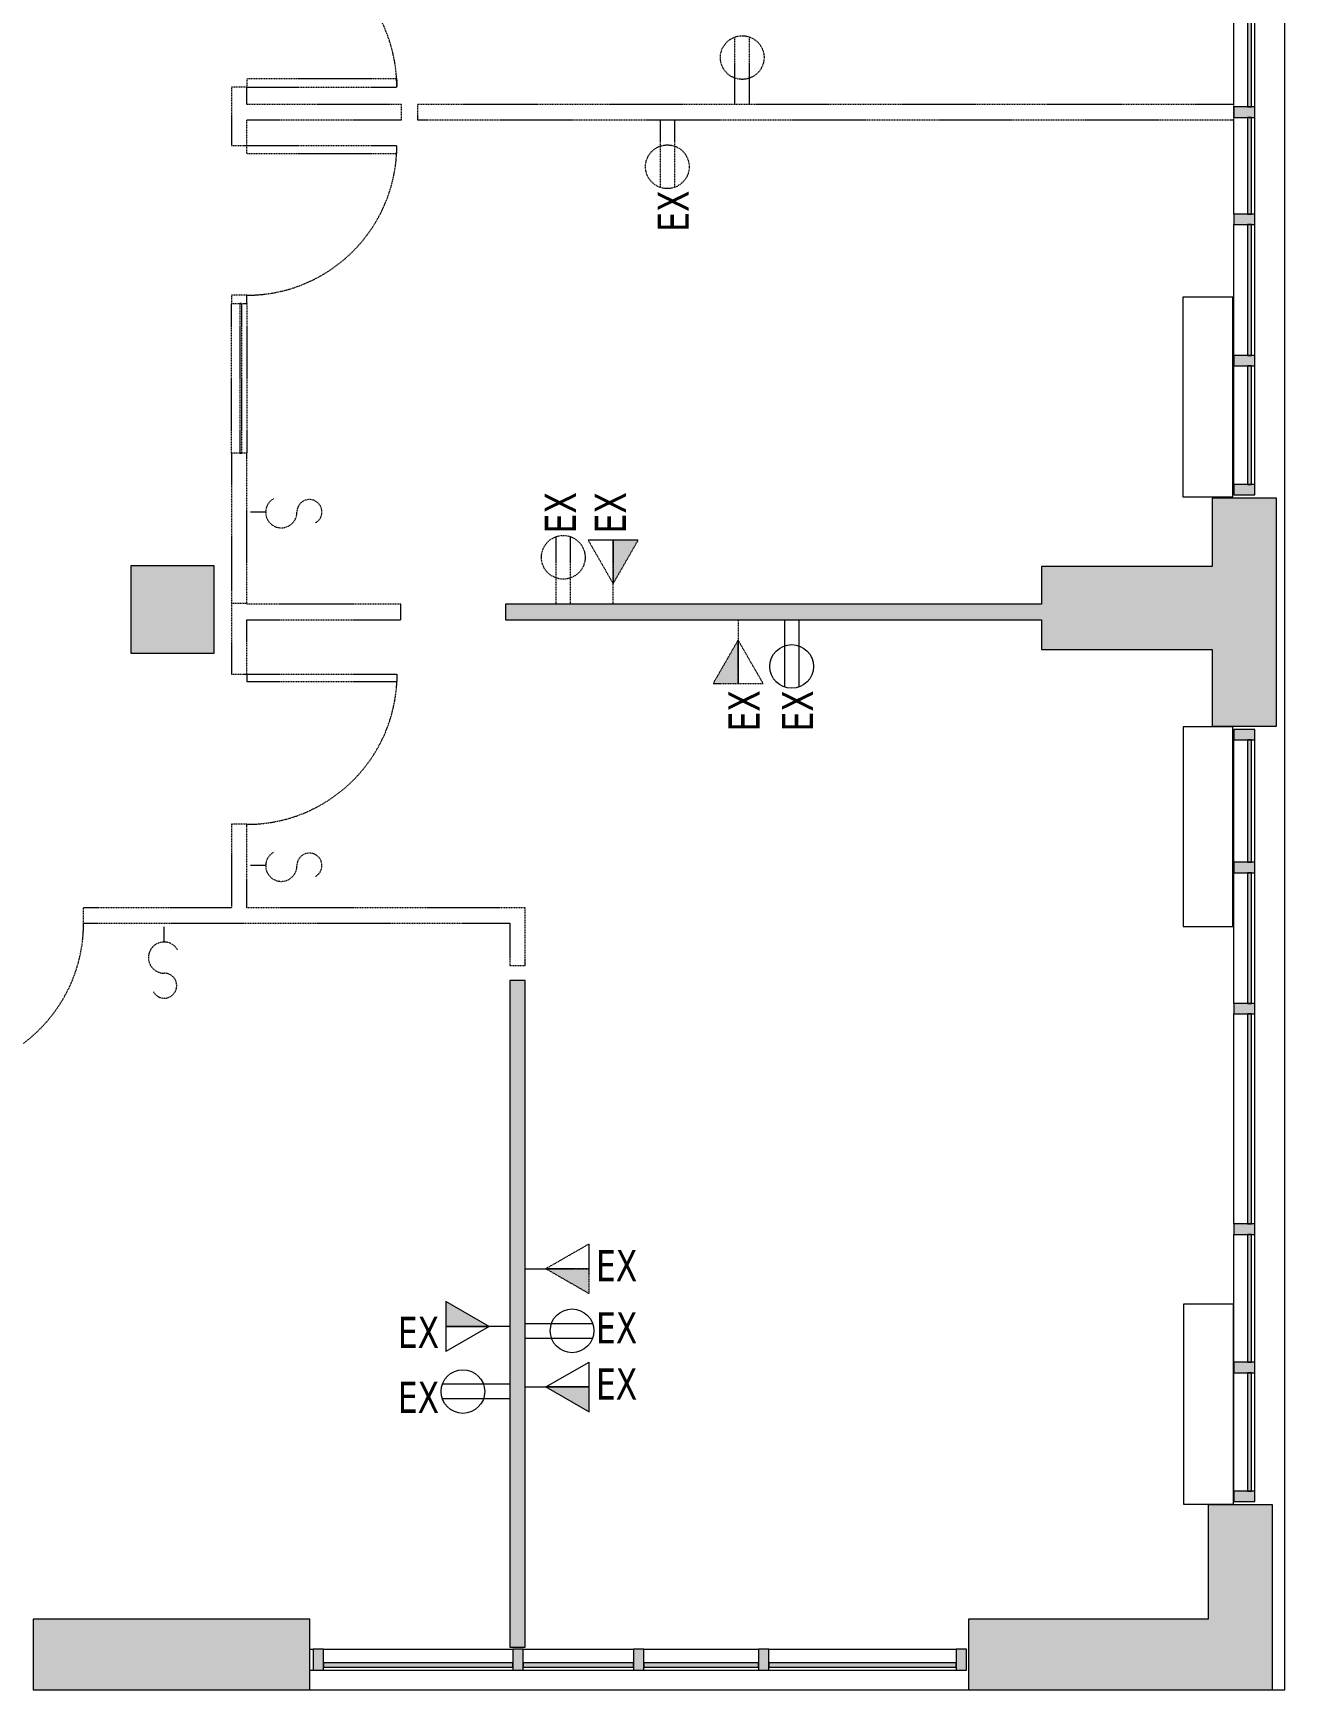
# Model space of a CAD drawing. Header units: inches. Extents: x -674 to 800, y -349 to 915.
# Drawn here: x 499.3 to 800, y -348.6 to 49.6 of the extents above; entities that cross this region are included whole.
import ezdxf

# ---------------------------------------------------------------- set-up
doc = ezdxf.new("R2010")
doc.units = ezdxf.units.IN
doc.header["$MEASUREMENT"] = 0
for name, pattern in [('Demolished', [0.1875, 0.125, -0.0625]), ('Demolished 3_128_', [0.046875, 0.023437, -0.023437]), ('Hidden 1_16_', [0.09375, 0.0625, -0.03125])]:
    doc.linetypes.add(name, pattern=pattern)
for name, color, linetype, lineweight in [('A-ANNO-NOTE', 131, 'Demolished', 9), ('A-DOOR', 31, 'Continuous', 13), ('A-DOOR-FRAM', 31, 'Demolished', 20), ('A-FLOR', 192, 'Continuous', 13), ('A-GLAZ', 151, 'Demolished', 20), ('A-GLAZ-CURT', 52, 'Continuous', 13), ('A-GLAZ-CWMG', 51, 'Continuous', 13), ('A-WALL', 113, 'Continuous', 13), ('A-WALL-PATT', 111, 'Continuous', 13), ('M-EQPM', 50, 'Continuous', 13)]:
    doc.layers.add(name, color=color, linetype=linetype, lineweight=lineweight)
doc.styles.add('Tahoma', font='tahoma.ttf', dxfattribs={"width": 0.85, "height": 7.5})

# ---------------------------------------------------------------- blocks, each defined once
blk = doc.blocks.new('System Panel - Glazed-1563014-New Construction - Demolition Plan')
at = {"layer": 'A-GLAZ-CURT', "lineweight": 9}
blk.add_hatch(color=9, dxfattribs=at).paths.add_polyline_path([(14.25, 1.75), (-14.25, 1.75), (-14.25, 0.75), (14.25, 0.75)], flags=0)
at = {"layer": 'A-GLAZ-CURT', "color": 251, "lineweight": 20}
for p, q in [((14.25, 1.75), (-14.25, 1.75)), ((-14.25, 1.75), (-14.25, 0.75)), ((-14.25, 0.75), (14.25, 0.75)), ((14.25, 0.75), (14.25, 1.75))]:
    blk.add_line(p, q, dxfattribs=at)
blk = doc.blocks.new('System Panel - Glazed-1562995-New Construction - Demolition Plan')
at = {"layer": 'A-GLAZ-CURT', "lineweight": 9}
blk.add_hatch(color=9, dxfattribs=at).paths.add_polyline_path([(15.75, 1.75), (-15.75, 1.75), (-15.75, 0.75), (15.75, 0.75)], flags=0)
at = {"layer": 'A-GLAZ-CURT', "color": 251, "lineweight": 20}
for p, q in [((15.75, 1.75), (-15.75, 1.75)), ((-15.75, 1.75), (-15.75, 0.75)), ((-15.75, 0.75), (15.75, 0.75)), ((15.75, 0.75), (15.75, 1.75))]:
    blk.add_line(p, q, dxfattribs=at)
blk = doc.blocks.new('System Panel - Glazed-1563872-New Construction - Demolition Plan')
at = {"layer": 'A-GLAZ-CURT', "lineweight": 9}
blk.add_hatch(color=9, dxfattribs=at).paths.add_polyline_path([(11.625, 1.75), (-11.625, 1.75), (-11.625, 0.75), (11.625, 0.75)], flags=0)
at = {"layer": 'A-GLAZ-CURT', "color": 251, "lineweight": 20}
for p, q in [((11.625, 1.75), (-11.625, 1.75)), ((-11.625, 1.75), (-11.625, 0.75)), ((-11.625, 0.75), (11.625, 0.75)), ((11.625, 0.75), (11.625, 1.75))]:
    blk.add_line(p, q, dxfattribs=at)
blk = doc.blocks.new('System Panel - Glazed-1562996-New Construction - Demolition Plan')
at = {"layer": 'A-GLAZ-CURT', "lineweight": 9}
blk.add_hatch(color=9, dxfattribs=at).paths.add_polyline_path([(-10.67, 0.75), (12.25, 0.75), (12.25, 1.75), (-12.25, 1.75), (-12.25, 0.75)], flags=0)
at = {"layer": 'A-GLAZ-CURT', "color": 251, "lineweight": 20}
for p, q in [((12.25, 1.75), (-12.25, 1.75)), ((-12.25, 1.75), (-12.25, 0.75)), ((-12.25, 0.75), (12.25, 0.75)), ((12.25, 0.75), (12.25, 1.75))]:
    blk.add_line(p, q, dxfattribs=at)
blk = doc.blocks.new('Rectangular Mullion - Rectangular Mullion 1-1562989-New Construction - Demolition Plan')
at = {"layer": 'A-GLAZ-CWMG', "lineweight": 9}
blk.add_hatch(color=9, dxfattribs=at).paths.add_polyline_path([(1.25, 2.5), (1.25, -2.5), (-1.25, -2.5), (-1.25, 2.5)], flags=0)
at = {"layer": 'A-GLAZ-CWMG', "color": 251, "lineweight": 20}
for p, q in [((-1.25, 2.5), (1.25, 2.5)), ((-1.25, -2.5), (-1.25, 2.5)), ((1.25, 2.5), (1.25, -2.5)), ((1.25, -2.5), (-1.25, -2.5))]:
    blk.add_line(p, q, dxfattribs=at)
blk = doc.blocks.new('Rectangular Mullion - Rectangular Mullion 1-V10-New Construction - Demolition Plan')
at = {"layer": 'A-GLAZ-CWMG', "lineweight": 9}
for p, q in [((787.79, 32.53), (787.79, 56.4)), ((792.79, 31.9), (792.79, 56.4))]:
    blk.add_line(p, q, dxfattribs=at)
blk = doc.blocks.new('Rectangular Mullion - Rectangular Mullion 1-1563871-New Construction - Demolition Plan')
at = {"layer": 'A-GLAZ-CWMG', "lineweight": 9}
for p, q in [((787.79, 6.15), (787.79, 28.78)), ((792.79, 6.15), (792.79, 29.4))]:
    blk.add_line(p, q, dxfattribs=at)
blk = doc.blocks.new('Rectangular Mullion - Rectangular Mullion 1-1562980-New Construction - Demolition Plan')
at = {"layer": 'A-GLAZ-CWMG', "lineweight": 9}
for p, q in [((787.54, 213.15), (787.54, 244.65)), ((792.54, 213.15), (792.54, 244.65))]:
    blk.add_line(p, q, dxfattribs=at)
blk = doc.blocks.new('Rectangular Mullion - Rectangular Mullion 1-1563009-New Construction - Demolition Plan')
at = {"layer": 'A-GLAZ-CWMG', "lineweight": 9}
for p, q in [((787.85, 422.15), (787.85, 450.65)), ((792.85, 422.15), (792.85, 450.65))]:
    blk.add_line(p, q, dxfattribs=at)
blk = doc.blocks.new('System Panel - Glazed-1563053-New Construction - Demolition Plan')
at = {"layer": 'A-GLAZ-CURT', "lineweight": 9}
blk.add_hatch(color=9, dxfattribs=at).paths.add_polyline_path([(15.375, 1.75), (-15.375, 1.75), (-15.375, 0.75), (15.375, 0.75)], flags=0)
at = {"layer": 'A-GLAZ-CURT', "color": 251, "lineweight": 20}
for p, q in [((15.375, 1.75), (-15.375, 1.75)), ((-15.375, 1.75), (-15.375, 0.75)), ((-15.375, 0.75), (15.375, 0.75)), ((15.375, 0.75), (15.375, 1.75))]:
    blk.add_line(p, q, dxfattribs=at)
blk = doc.blocks.new('System Panel - Glazed-1563029-New Construction - Demolition Plan')
at = {"layer": 'A-GLAZ-CURT', "lineweight": 9}
blk.add_hatch(color=9, dxfattribs=at).paths.add_polyline_path([(25.25, 1.75), (-25.25, 1.75), (-25.25, 0.75), (25.25, 0.75)], flags=0)
at = {"layer": 'A-GLAZ-CURT', "color": 251, "lineweight": 20}
for p, q in [((25.25, 1.75), (-25.25, 1.75)), ((-25.25, 1.75), (-25.25, 0.75)), ((-25.25, 0.75), (25.25, 0.75)), ((25.25, 0.75), (25.25, 1.75))]:
    blk.add_line(p, q, dxfattribs=at)
blk = doc.blocks.new('System Panel - Glazed-1564495-New Construction - Demolition Plan')
at = {"layer": 'A-GLAZ-CURT', "lineweight": 9}
blk.add_hatch(color=9, dxfattribs=at).paths.add_polyline_path([(15.71875, 1.75), (-15.71875, 1.75), (-15.71875, 0.75), (15.71875, 0.75)], flags=0)
at = {"layer": 'A-GLAZ-CURT', "color": 251, "lineweight": 20}
for p, q in [((15.71875, 1.75), (-15.71875, 1.75)), ((-15.71875, 1.75), (-15.71875, 0.75)), ((-15.71875, 0.75), (15.71875, 0.75)), ((15.71875, 0.75), (15.71875, 1.75))]:
    blk.add_line(p, q, dxfattribs=at)
blk = doc.blocks.new('System Panel - Glazed-1564496-New Construction - Demolition Plan')
at = {"layer": 'A-GLAZ-CURT', "lineweight": 9}
blk.add_hatch(color=9, dxfattribs=at).paths.add_polyline_path([(14.71875, 1.75), (-14.71875, 1.75), (-14.71875, 0.75), (14.71875, 0.75)], flags=0)
at = {"layer": 'A-GLAZ-CURT', "color": 251, "lineweight": 20}
for p, q in [((14.71875, 1.75), (-14.71875, 1.75)), ((-14.71875, 1.75), (-14.71875, 0.75)), ((-14.71875, 0.75), (14.71875, 0.75)), ((14.71875, 0.75), (14.71875, 1.75))]:
    blk.add_line(p, q, dxfattribs=at)
blk = doc.blocks.new('Rectangular Mullion - Rectangular Mullion 1-1564493-New Construction - Demolition Plan')
at = {"layer": 'A-GLAZ-CWMG', "lineweight": 9}
for p, q in [((787.79, -149.66), (787.79, -120.22)), ((792.79, -149.66), (792.79, -120.22))]:
    blk.add_line(p, q, dxfattribs=at)
blk = doc.blocks.new('Rectangular Mullion - Rectangular Mullion 1-1564494-New Construction - Demolition Plan')
at = {"layer": 'A-GLAZ-CWMG', "lineweight": 9}
for p, q in [((787.79, -183.6), (787.79, -152.16)), ((792.79, -183.6), (792.79, -152.16))]:
    blk.add_line(p, q, dxfattribs=at)
blk = doc.blocks.new('Rectangular Mullion - Rectangular Mullion 1-1563026-New Construction - Demolition Plan')
at = {"layer": 'A-GLAZ-CWMG', "lineweight": 9}
for p, q in [((786.92, 727.9), (786.92, 778.4)), ((791.92, 727.9), (791.92, 778.4))]:
    blk.add_line(p, q, dxfattribs=at)
blk = doc.blocks.new('Rectangular Mullion - Rectangular Mullion 1-1563007-New Construction - Demolition Plan')
at = {"layer": 'A-GLAZ-CWMG', "lineweight": 9}
for p, q in [((787.85, 539.9), (787.85, 570.65)), ((792.85, 539.9), (792.85, 570.65))]:
    blk.add_line(p, q, dxfattribs=at)
blk = doc.blocks.new('System Panel - Glazed-1565119-New Construction - Demolition Plan')
at = {"layer": 'A-GLAZ-CURT', "lineweight": 9}
blk.add_hatch(color=9, dxfattribs=at).paths.add_polyline_path([(-22, 1.75), (-22.75, 1.75), (-22.75, 0.75), (22.75, 0.75), (22.75, 1.75)], flags=0)
at = {"layer": 'A-GLAZ-CURT', "color": 251, "lineweight": 20}
for p, q in [((22.75, 1.75), (-22.75, 1.75)), ((-22.75, 1.75), (-22.75, 0.75)), ((-22.75, 0.75), (22.75, 0.75)), ((22.75, 0.75), (22.75, 1.75))]:
    blk.add_line(p, q, dxfattribs=at)
blk = doc.blocks.new('System Panel - Glazed-1563110-New Construction - Demolition Plan')
at = {"layer": 'A-GLAZ-CURT', "lineweight": 9}
blk.add_hatch(color=9, dxfattribs=at).paths.add_polyline_path([(12.85, 0.75), (13.25, 0.75), (13.25, 1.75), (-13.25, 1.75), (-13.25, 0.75)], flags=0)
at = {"layer": 'A-GLAZ-CURT', "color": 251, "lineweight": 20}
for p, q in [((13.25, 1.75), (-13.25, 1.75)), ((-13.25, 1.75), (-13.25, 0.75)), ((-13.25, 0.75), (13.25, 0.75)), ((13.25, 0.75), (13.25, 1.75))]:
    blk.add_line(p, q, dxfattribs=at)
blk = doc.blocks.new('System Panel - Glazed-1565120-New Construction - Demolition Plan')
at = {"layer": 'A-GLAZ-CURT', "lineweight": 9}
blk.add_hatch(color=9, dxfattribs=at).paths.add_polyline_path([(0.21, 1.75), (-13.75, 1.75), (-13.75, 0.75), (13.75, 0.75), (13.75, 1.75)], flags=0)
at = {"layer": 'A-GLAZ-CURT', "color": 251, "lineweight": 20}
for p, q in [((13.75, 1.75), (-13.75, 1.75)), ((-13.75, 1.75), (-13.75, 0.75)), ((-13.75, 0.75), (13.75, 0.75)), ((13.75, 0.75), (13.75, 1.75))]:
    blk.add_line(p, q, dxfattribs=at)
blk = doc.blocks.new('System Panel - Glazed-1565121-New Construction - Demolition Plan')
at = {"layer": 'A-GLAZ-CURT', "lineweight": 9}
blk.add_hatch(color=9, dxfattribs=at).paths.add_polyline_path([(-22.5, 1.75), (-22.5, 0.75), (22.5, 0.75), (22.5, 1.75)], flags=0)
at = {"layer": 'A-GLAZ-CURT', "color": 251, "lineweight": 20}
for p, q in [((22.5, 1.75), (-22.5, 1.75)), ((-22.5, 1.75), (-22.5, 0.75)), ((-22.5, 0.75), (22.5, 0.75)), ((22.5, 0.75), (22.5, 1.75))]:
    blk.add_line(p, q, dxfattribs=at)
blk = doc.blocks.new('Rectangular Mullion - Rectangular Mullion 1-1565116-New Construction - Demolition Plan')
at = {"layer": 'A-GLAZ-CWMG', "lineweight": 9}
for p, q in [((676.04, -338.85), (721.04, -338.85)), ((676.04, -343.85), (721.04, -343.85))]:
    blk.add_line(p, q, dxfattribs=at)
blk = doc.blocks.new('Rectangular Mullion - Rectangular Mullion 1-1565117-New Construction - Demolition Plan')
at = {"layer": 'A-GLAZ-CWMG', "lineweight": 9}
for p, q in [((646.04, -338.85), (673.54, -338.85)), ((646.04, -343.85), (673.54, -343.85))]:
    blk.add_line(p, q, dxfattribs=at)
blk = doc.blocks.new('Rectangular Mullion - Rectangular Mullion 1-V11-New Construction - Demolition Plan')
at = {"layer": 'A-GLAZ-CWMG', "lineweight": 9}
for p, q in [((617.04, -338.85), (643.54, -338.85)), ((617.04, -343.85), (643.54, -343.85))]:
    blk.add_line(p, q, dxfattribs=at)
blk = doc.blocks.new('Rectangular Mullion - Rectangular Mullion 1-1565118-New Construction - Demolition Plan')
at = {"layer": 'A-GLAZ-CWMG', "lineweight": 9}
for p, q in [((569.04, -338.85), (614.54, -338.85)), ((569.04, -343.85), (614.54, -343.85))]:
    blk.add_line(p, q, dxfattribs=at)
blk = doc.blocks.new('Rectangular Mullion - Rectangular Mullion 1-1563010-New Construction - Demolition Plan')
at = {"layer": 'A-GLAZ-CWMG', "lineweight": 9}
for p, q in [((565.79, -338.85), (566.54, -338.85)), ((565.79, -343.85), (566.54, -343.85))]:
    blk.add_line(p, q, dxfattribs=at)
blk = doc.blocks.new('Single-Flush - With Sidelight - 36_ x 84_-1632975-New Construction - Demolition Plan')
at = {"layer": 'A-DOOR', "color": 251, "linetype": 'Hidden 1_16_', "lineweight": 20}
for p, q in [((-16, -1.875), (-18, -1.875)), ((-18, -1.875), (-18, -37.875)), ((-16, -37.875), (-16, -1.875)), ((-16, -37.875), (-18, -37.875))]:
    blk.add_line(p, q, dxfattribs=at)
at = {"layer": 'A-DOOR', "color": 252, "linetype": 'Demolished 3_128_', "lineweight": 9}
blk.add_arc((-18, -1.875), 36, 270, 0, dxfattribs=at)
at = {"layer": 'A-DOOR-FRAM', "color": 251, "linetype": 'Hidden 1_16_'}
blk.add_line((92, 1.875), (92, -1.875), dxfattribs=at)
at = {"layer": 'A-GLAZ', "color": 251, "linetype": 'Hidden 1_16_'}
for p, q in [((20, -0.625), (20, -0.125)), ((20, -0.125), (56, -0.125)), ((56, -0.625), (20, -0.625)), ((56, -0.125), (56, -0.625))]:
    blk.add_line(p, q, dxfattribs=at)
blk = doc.blocks.new('Single-Flush - With Sidelight - 36_ x 84_-1633074-New Construction - Demolition Plan')
at = {"layer": 'A-DOOR', "color": 251, "linetype": 'Hidden 1_16_', "lineweight": 20}
for p, q in [((-16, 37.875), (-18, 37.875)), ((-18, 1.875), (-18, 37.875)), ((-16, 37.875), (-16, 1.875)), ((-16, 1.875), (-18, 1.875))]:
    blk.add_line(p, q, dxfattribs=at)
at = {"layer": 'A-DOOR', "color": 252, "linetype": 'Demolished 3_128_', "lineweight": 9}
blk.add_arc((-18, 1.875), 36, 360, 90, dxfattribs=at)
at = {"layer": 'A-DOOR-FRAM', "color": 251, "linetype": 'Hidden 1_16_'}
blk.add_line((92, -1.875), (92, 1.875), dxfattribs=at)
at = {"layer": 'A-GLAZ', "color": 251, "linetype": 'Hidden 1_16_'}
for p, q in [((56, 0.625), (20, 0.625)), ((20, 0.625), (20, 0.125)), ((20, 0.125), (56, 0.125)), ((56, 0.125), (56, 0.625))]:
    blk.add_line(p, q, dxfattribs=at)
blk = doc.blocks.new('Single-Flush - 36_ x 84_-1515770-New Construction - Demolition Plan')
at = {"layer": 'A-DOOR', "color": 251, "linetype": 'Hidden 1_16_', "lineweight": 20}
for p, q in [((16.25, -1.87), (16.25, -37.9)), ((18, -1.87), (16.25, -1.87)), ((18, -1.87), (18, -37.9)), ((18, -37.9), (16.25, -37.9))]:
    blk.add_line(p, q, dxfattribs=at)
at = {"layer": 'A-DOOR', "color": 252, "linetype": 'Demolished 3_128_', "lineweight": 9}
blk.add_arc((18, -1.87), 36.07, 180, 267.2188, dxfattribs=at)
blk = doc.blocks.new('Single-Flush - 36_ x 84_-V13-New Construction - Demolition Plan')
at = {"layer": 'A-DOOR', "color": 251, "linetype": 'Hidden 1_16_', "lineweight": 20}
for p, q in [((16.25, 1.87), (16.25, 37.9)), ((18, 37.9), (16.25, 37.9)), ((18, 1.87), (18, 37.9)), ((18, 1.87), (16.25, 1.87))]:
    blk.add_line(p, q, dxfattribs=at)
at = {"layer": 'A-DOOR', "color": 252, "linetype": 'Demolished 3_128_', "lineweight": 9}
blk.add_arc((18, 1.87), 36.07, 92.7812, 180, dxfattribs=at)
blk = doc.blocks.new('Perimeter Unit17 - Perimeter Unit-1625716-New Construction - Demolition Plan')
at = {"layer": 'M-EQPM', "lineweight": 9}
for p, q in [((165.92, 904.78), (117.92, 904.78)), ((117.92, 904.78), (117.92, 892.78)), ((165.92, 892.78), (165.92, 904.78)), ((117.92, 892.78), (165.92, 892.78))]:
    blk.add_line(p, q, dxfattribs=at)
blk = doc.blocks.new('Perimeter Unit18 - Perimeter Unit-1625759-New Construction - Demolition Plan')
at = {"layer": 'M-EQPM', "lineweight": 9}
for p, q in [((165.51, 886.99), (117.51, 886.99)), ((117.51, 886.99), (117.51, 874.99)), ((165.51, 874.99), (165.51, 886.99)), ((117.51, 874.99), (165.51, 874.99))]:
    blk.add_line(p, q, dxfattribs=at)
blk = doc.blocks.new('Perimeter Unit19 - Perimeter Unit-1625827-New Construction - Demolition Plan')
at = {"layer": 'M-EQPM', "lineweight": 9}
for p, q in [((165.51, 886.99), (117.51, 886.99)), ((117.51, 886.99), (117.51, 874.99)), ((165.51, 874.99), (165.51, 886.99)), ((117.51, 874.99), (165.51, 874.99))]:
    blk.add_line(p, q, dxfattribs=at)

msp = doc.modelspace()

# ---------------------------------------------------------------- hatches: boundary and pattern name
at = {"layer": 'A-ANNO-NOTE', "linetype": 'Demolished 3_128_'}
for points in [[(638.66, -82.68), (644.66, -72.22), (638.66, -72.22)], [(668.66, -106.72), (668.66, -96.26), (662.66, -106.72)], [(632.92, -253.35), (632.92, -247.35), (622.46, -247.35)]]:
    msp.add_hatch(color=8, dxfattribs=at).paths.add_polyline_path(points, flags=0)
at = {"layer": 'A-ANNO-NOTE', "linetype": 'Continuous'}
for points in [[(608.87, -261.25), (598.41, -255.25), (598.41, -261.25)], [(632.92, -281.79), (632.92, -275.79), (622.46, -275.79)]]:
    msp.add_hatch(color=256, dxfattribs=at).paths.add_polyline_path(points, flags=0)
at = {"layer": 'A-WALL-PATT'}
for points in [[(798.04, -116.97), (798.04, -62.1), (782.54, -62.1), (782.54, -116.97)], [(542.79, -99.41), (542.79, -78.41), (522.79, -78.41), (522.79, -99.41)], [(741.54, -98.53), (782.54, -98.53), (782.54, -78.53), (741.54, -78.53), (741.54, -91.35)], [(659.57, -91.35), (741.54, -91.35), (741.54, -87.6), (612.79, -87.6), (612.79, -91.35)], [(617.54, -338.35), (617.54, -178.1), (613.79, -178.1), (613.79, -338.35)], [(781.6, -348.6), (797.1, -348.6), (797.1, -304.1), (781.6, -304.1), (781.6, -331.6)], [(565.79, -348.6), (565.79, -331.6), (499.29, -331.6), (499.29, -348.6)], [(781.6, -348.6), (781.6, -331.6), (724.04, -331.6), (724.04, -348.6)]]:
    msp.add_hatch(color=253, dxfattribs=at).paths.add_polyline_path(points, flags=0)

# ---------------------------------------------------------------- linework, layer by layer
at = {"layer": 'A-ANNO-NOTE', "color": 252, "linetype": 'Demolished 3_128_'}
for p, q in [((667.92, 32.53), (667.92, 48.73)), ((671.4, 32.53), (671.4, 48.73)), ((649.93, 28.78), (649.93, 12.58)), ((653.41, 28.78), (653.41, 12.58)), ((555.16, -65.47), (551.5, -65.47)), ((624.92, -87.6), (624.92, -71.4)), ((628.4, -87.6), (628.4, -71.4)), ((638.66, -82.68), (632.66, -72.22)), ((644.66, -72.22), (632.66, -72.22)), ((644.66, -72.22), (638.66, -72.22)), ((638.66, -72.22), (638.66, -82.68)), ((638.66, -82.68), (644.66, -72.22)), ((638.66, -87.6), (638.66, -72.22)), ((638.66, -82.68), (644.66, -72.22)), ((668.66, -91.35), (668.66, -106.72)), ((668.66, -96.26), (662.66, -106.72)), ((668.66, -96.26), (662.66, -106.72)), ((668.66, -106.72), (668.66, -96.26)), ((668.66, -96.26), (674.66, -106.72)), ((662.66, -106.72), (668.66, -106.72)), ((662.66, -106.72), (674.66, -106.72)), ((555.16, -150.45), (551.5, -150.45)), ((530.79, -168.83), (530.79, -165.17)), ((622.46, -247.35), (632.92, -241.35)), ((632.92, -253.35), (632.92, -241.35)), ((617.54, -247.35), (632.92, -247.35)), ((632.92, -247.35), (622.46, -247.35)), ((622.46, -247.35), (632.92, -253.35)), ((622.46, -247.35), (632.92, -253.35)), ((632.92, -253.35), (632.92, -247.35))]:
    msp.add_line(p, q, dxfattribs=at)
at = {"layer": 'A-ANNO-NOTE', "linetype": 'Continuous', "lineweight": 20}
for p, q in [((679.8, -91.35), (679.8, -107.54)), ((683.28, -91.35), (683.28, -107.54)), ((598.41, -255.25), (598.41, -261.25)), ((608.87, -261.25), (598.41, -255.25)), ((598.41, -255.25), (598.41, -267.25)), ((608.87, -261.25), (598.41, -255.25)), ((598.41, -261.25), (608.87, -261.25)), ((613.79, -261.25), (598.41, -261.25)), ((608.87, -261.25), (598.41, -267.25)), ((617.54, -260.55), (633.74, -260.55)), ((617.54, -264.03), (633.74, -264.03)), ((622.46, -275.79), (632.92, -269.79)), ((632.92, -281.79), (632.92, -269.79)), ((613.79, -275.13), (597.59, -275.13)), ((613.79, -278.62), (597.59, -278.62)), ((617.54, -275.79), (632.92, -275.79)), ((632.92, -275.79), (622.46, -275.79)), ((622.46, -275.79), (632.92, -281.79)), ((622.46, -275.79), (632.92, -281.79)), ((632.92, -281.79), (632.92, -275.79))]:
    msp.add_line(p, q, dxfattribs=at)
at = {"layer": 'A-ANNO-NOTE', "color": 252, "linetype": 'Demolished 3_128_'}
for centre in [(669.66, 43.78), (651.67, 17.53), (626.66, -76.35)]:
    msp.add_circle(centre, 5.25, dxfattribs=at)
at = {"layer": 'A-ANNO-NOTE', "linetype": 'Continuous', "lineweight": 20}
for centre in [(681.54, -102.59), (628.78, -262.29), (602.54, -276.88)]:
    msp.add_circle(centre, 5.25, dxfattribs=at)
at = {"layer": 'A-ANNO-NOTE', "color": 252, "linetype": 'Demolished 3_128_'}
for centre, radius, start, end in [((558.91, -65.52), 3.75, 120, 0.7739), ((565.66, -65.47), 3, 300, 180), ((558.91, -150.5), 3.75, 120, 0.7739), ((565.66, -150.45), 3, 300, 180), ((530.74, -172.58), 3.75, 30, 270.7739), ((530.79, -179.33), 3, 210, 90)]:
    msp.add_arc(centre, radius, start, end, dxfattribs=at)
at = {"layer": 'A-FLOR'}
for p, q in [((800.04, -348.6), (800.04, 877.65)), ((565.79, -348.6), (724.04, -348.6)), ((797.1, -348.6), (800.04, -348.6))]:
    msp.add_line(p, q, dxfattribs=at)
at = {"layer": 'A-WALL', "color": 251, "linetype": 'Hidden 1_16_', "lineweight": 20}
for p, q in [((550.66, 36.65), (546.91, 36.65)), ((546.91, 36.65), (546.91, 22.65)), ((550.66, 32.53), (550.66, 36.65)), ((587.79, 32.53), (550.66, 32.53)), ((587.79, 28.78), (587.79, 32.53)), ((787.79, 32.53), (591.66, 32.53)), ((591.66, 32.53), (591.66, 28.78)), ((787.79, 28.78), (787.79, 32.53)), ((550.66, 22.65), (550.66, 28.78)), ((550.66, 28.78), (587.79, 28.78)), ((591.66, 28.78), (787.79, 28.78)), ((546.91, 22.65), (550.66, 22.65)), ((550.66, -13.35), (546.91, -13.35)), ((546.91, -13.35), (546.91, -15.35)), ((546.91, -15.35), (550.66, -15.35)), ((550.66, -15.35), (550.66, -13.35)), ((550.66, -51.35), (546.91, -51.35)), ((546.91, -51.35), (546.91, -104.47)), ((550.66, -87.6), (550.66, -51.35)), ((587.66, -87.6), (550.66, -87.6)), ((587.66, -91.35), (587.66, -87.6)), ((550.66, -104.47), (550.66, -91.35)), ((550.66, -91.35), (587.66, -91.35)), ((546.91, -104.47), (550.66, -104.47)), ((550.66, -140.47), (546.91, -140.47)), ((546.91, -140.47), (546.91, -160.58)), ((550.66, -160.58), (550.66, -140.47)), ((546.91, -160.58), (511.33, -160.58)), ((511.33, -160.58), (511.33, -164.33)), ((617.54, -160.58), (550.66, -160.58)), ((617.54, -174.45), (617.54, -160.58)), ((511.33, -164.33), (613.79, -164.33)), ((613.79, -164.33), (613.79, -174.45)), ((613.79, -174.45), (617.54, -174.45))]:
    msp.add_line(p, q, dxfattribs=at)
at = {"layer": 'A-WALL', "color": 252, "linetype": 'Demolished 3_128_', "lineweight": 9}
for p, q in [((546.91, -51.35), (546.91, -15.35)), ((550.66, -15.35), (550.66, -51.35))]:
    msp.add_line(p, q, dxfattribs=at)
at = {"layer": 'A-WALL', "color": 251, "lineweight": 20}
for p, q in [((798.04, -62.1), (782.54, -62.1)), ((782.54, -62.1), (782.54, -78.53)), ((798.04, -116.97), (798.04, -62.1)), ((522.79, -78.41), (522.79, -99.41)), ((542.79, -78.41), (522.79, -78.41)), ((542.79, -99.41), (542.79, -78.41)), ((782.54, -78.53), (741.54, -78.53)), ((741.54, -78.53), (741.54, -87.6)), ((741.54, -87.6), (612.79, -87.6)), ((612.79, -87.6), (612.79, -91.35)), ((612.79, -91.35), (741.54, -91.35)), ((741.54, -91.35), (741.54, -98.53)), ((522.79, -99.41), (542.79, -99.41)), ((741.54, -98.53), (782.54, -98.53)), ((782.54, -98.53), (782.54, -116.97)), ((782.54, -116.97), (798.04, -116.97)), ((613.79, -178.1), (613.79, -338.35)), ((617.54, -178.1), (613.79, -178.1)), ((617.54, -338.35), (617.54, -178.1)), ((781.6, -304.1), (781.6, -331.6)), ((797.1, -304.1), (781.6, -304.1)), ((797.1, -348.6), (797.1, -304.1)), ((565.79, -331.6), (499.29, -331.6)), ((499.29, -331.6), (499.29, -348.6)), ((565.79, -348.6), (565.79, -331.6)), ((781.6, -331.6), (724.04, -331.6)), ((724.04, -331.6), (724.04, -348.6)), ((613.79, -338.35), (617.54, -338.35)), ((499.29, -348.6), (565.79, -348.6)), ((724.04, -348.6), (797.1, -348.6))]:
    msp.add_line(p, q, dxfattribs=at)

# ---------------------------------------------------------------- block references
at = {"layer": 'A-DOOR', "color": 252, "linetype": 'Demolished 3_128_', "lineweight": 9}
for name, p, rotation in [('Single-Flush - With Sidelight - 36_ x 84_-1632975-New Construction - Demolition Plan', (548.79, 54.65), 89.99999999999991), ('Single-Flush - With Sidelight - 36_ x 84_-1633074-New Construction - Demolition Plan', (548.79, 4.65), 269.9999999999999), ('Single-Flush - 36_ x 84_-1515770-New Construction - Demolition Plan', (548.79, -122.47), 89.99999999999991), ('Single-Flush - 36_ x 84_-V13-New Construction - Demolition Plan', (493.33, -162.45), 180)]:
    msp.add_blockref(name, p, dxfattribs=dict(at, rotation=rotation))
at = {"layer": 'A-GLAZ-CURT', "lineweight": 9}
for name, p, rotation in [('System Panel - Glazed-1562996-New Construction - Demolition Plan', (790.29, 44.15), 269.9999999999999), ('System Panel - Glazed-1563872-New Construction - Demolition Plan', (790.29, 17.78), 269.9999999999999), ('System Panel - Glazed-1562995-New Construction - Demolition Plan', (790.29, -12.1), 269.9999999999999), ('System Panel - Glazed-1563014-New Construction - Demolition Plan', (790.29, -44.6), 269.9999999999999), ('System Panel - Glazed-1564496-New Construction - Demolition Plan', (790.29, -134.94), 269.9999999999999), ('System Panel - Glazed-1564495-New Construction - Demolition Plan', (790.29, -167.88), 269.9999999999999), ('System Panel - Glazed-1563029-New Construction - Demolition Plan', (790.29, -211.35), 269.9999999999999), ('System Panel - Glazed-1563053-New Construction - Demolition Plan', (790.29, -254.47), 269.9999999999999), ('System Panel - Glazed-1563014-New Construction - Demolition Plan', (790.29, -286.6), 269.9999999999999), ('System Panel - Glazed-1565119-New Construction - Demolition Plan', (591.79, -341.35), 180), ('System Panel - Glazed-1563110-New Construction - Demolition Plan', (630.29, -341.35), 180), ('System Panel - Glazed-1565120-New Construction - Demolition Plan', (659.79, -341.35), 180), ('System Panel - Glazed-1565121-New Construction - Demolition Plan', (698.54, -341.35), 180)]:
    msp.add_blockref(name, p, dxfattribs=dict(at, rotation=rotation))
at = {"layer": 'A-GLAZ-CWMG', "lineweight": 9}
for name, p in [('Rectangular Mullion - Rectangular Mullion 1-V10-New Construction - Demolition Plan', (0, 0)), ('Rectangular Mullion - Rectangular Mullion 1-1563871-New Construction - Demolition Plan', (0, 0)), ('Rectangular Mullion - Rectangular Mullion 1-1562980-New Construction - Demolition Plan', (0.25, -241)), ('Rectangular Mullion - Rectangular Mullion 1-1563009-New Construction - Demolition Plan', (-0.06, -481)), ('Rectangular Mullion - Rectangular Mullion 1-1564493-New Construction - Demolition Plan', (0, 0)), ('Rectangular Mullion - Rectangular Mullion 1-1564494-New Construction - Demolition Plan', (0, 0)), ('Rectangular Mullion - Rectangular Mullion 1-1563026-New Construction - Demolition Plan', (0.87, -964.5)), ('Rectangular Mullion - Rectangular Mullion 1-1563007-New Construction - Demolition Plan', (-0.06, -809.75)), ('Rectangular Mullion - Rectangular Mullion 1-1563009-New Construction - Demolition Plan', (-0.06, -723)), ('Rectangular Mullion - Rectangular Mullion 1-1563010-New Construction - Demolition Plan', (0, 0)), ('Rectangular Mullion - Rectangular Mullion 1-1565118-New Construction - Demolition Plan', (0, 0)), ('Rectangular Mullion - Rectangular Mullion 1-V11-New Construction - Demolition Plan', (0, 0)), ('Rectangular Mullion - Rectangular Mullion 1-1565117-New Construction - Demolition Plan', (0, 0)), ('Rectangular Mullion - Rectangular Mullion 1-1565116-New Construction - Demolition Plan', (0, 0))]:
    msp.add_blockref(name, p, dxfattribs=at)
at = {"layer": 'A-GLAZ-CWMG', "lineweight": 9, "extrusion": (0, 0, -1), "rotation": 270.0000000000001}
for p in [(-790.29, 30.65), (-790.29, 4.9), (-790.29, -29.1), (-790.29, -60.1), (-790.29, -118.97), (-790.29, -150.91), (-790.29, -184.85), (-790.29, -237.85), (-790.29, -271.1), (-790.29, -302.1)]:
    msp.add_blockref('Rectangular Mullion - Rectangular Mullion 1-1562989-New Construction - Demolition Plan', p, dxfattribs=at)
at = {"layer": 'A-GLAZ-CWMG', "lineweight": 9, "extrusion": (0, 0, -1)}
for p in [(-567.79, -341.35), (-615.79, -341.35), (-644.79, -341.35), (-674.79, -341.35), (-722.29, -341.35)]:
    msp.add_blockref('Rectangular Mullion - Rectangular Mullion 1-1562989-New Construction - Demolition Plan', p, dxfattribs=at)
at = {"layer": 'M-EQPM', "lineweight": 9, "rotation": 270.0000000000001}
for name, p in [('Perimeter Unit17 - Perimeter Unit-1625716-New Construction - Demolition Plan', (-117.22, 104.08)), ('Perimeter Unit18 - Perimeter Unit-1625759-New Construction - Demolition Plan', (-99.41, 0.41)), ('Perimeter Unit19 - Perimeter Unit-1625827-New Construction - Demolition Plan', (-99.31, -138.41))]:
    msp.add_blockref(name, p, dxfattribs=at)

# ---------------------------------------------------------------- texts
at = {"layer": 'A-ANNO-NOTE', "color": 251, "linetype": 'Demolished 3_128_', "char_height": 7.5, "width": 11.8387, "attachment_point": 1, "rotation": 90, "line_spacing_factor": 0.994306, "style": 'Tahoma'}
for insert in [(649.33, 1.91), (622.2, -70.59), (634.2, -70.59), (666.33, -118.22)]:
    msp.add_mtext('EX', dxfattribs=dict(at, insert=insert))
at = {"layer": 'A-ANNO-NOTE', "linetype": 'Continuous', "insert": (679.2, -118.22), "char_height": 7.5, "width": 11.8387, "attachment_point": 1, "rotation": 90, "line_spacing_factor": 0.994306, "style": 'Tahoma'}
msp.add_mtext('EX', dxfattribs=at)
at = {"layer": 'A-ANNO-NOTE', "color": 251, "linetype": 'Demolished 3_128_', "insert": (634.54, -242.89), "char_height": 7.5, "width": 11.8387, "attachment_point": 1, "line_spacing_factor": 0.994306, "style": 'Tahoma'}
msp.add_mtext('EX', dxfattribs=at)
at = {"layer": 'A-ANNO-NOTE', "linetype": 'Continuous', "char_height": 7.5, "width": 11.8387, "attachment_point": 1, "line_spacing_factor": 0.994306, "style": 'Tahoma'}
for insert in [(634.54, -257.83), (586.92, -258.91), (586.92, -274.54), (634.54, -271.33)]:
    msp.add_mtext('EX', dxfattribs=dict(at, insert=insert))

doc.saveas('drawing.dxf')
